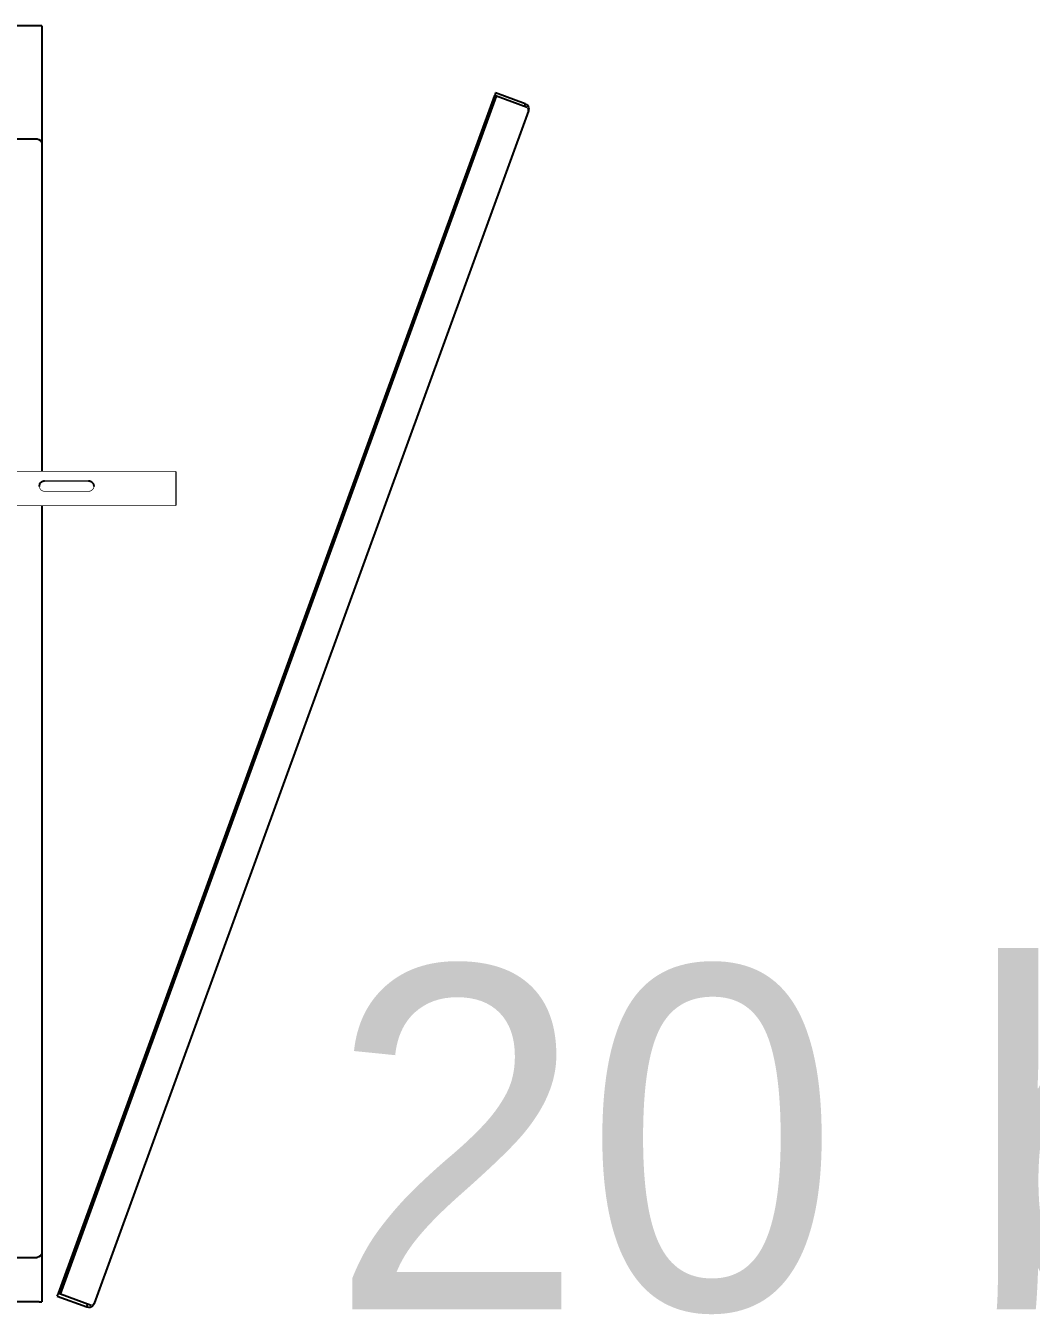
# Model space of a CAD drawing. Header units: millimetres. Extents: x -187347 to 135007, y -6415 to 292048.
# Drawn here: x -61967 to -61235, y 34171 to 35110 of the extents above; entities that cross this region are included whole.
import ezdxf

# ---------------------------------------------------------------- set-up
doc = ezdxf.new("R2010")
doc.units = ezdxf.units.MM
doc.header["$LTSCALE"] = 100
doc.layers.add('Layout Cabinplant', color=30, linetype='Continuous')
doc.layers.add('TEXT', color=3, linetype='Continuous')
doc.styles.add('025_100', font='', dxfattribs={"height": 250})
doc.styles.get('025_100').set_extended_font_data('Univers 45 Light')

# ---------------------------------------------------------------- blocks, each defined once
blk = doc.blocks.new('CP_Whole bird batching')
at = {"layer": 'Layout Cabinplant', "linetype": 'Continuous'}
for p, q in [((-50819.34, -7610.76), (-50819.34, -7564.76)), ((-50786.84, -7566.26), (-50786.84, -7609.26)), ((-49971.84, -7566.26), (-49971.84, -7609.26)), ((-49889.34, -7610.76), (-49889.34, -7564.76)), ((-50819.34, -7610.76), (-50819.34, -7612.76)), ((-50783.34, -7612.76), (-50819.34, -7612.76)), ((-50786.58, -7610.6), (-50786.84, -7609.26)), ((-50785.82, -7611.73), (-50786.58, -7610.6)), ((-50784.68, -7612.49), (-50785.82, -7611.73)), ((-50783.34, -7612.76), (-50784.68, -7612.49)), ((-50239.02, -7612.76), (-50783.34, -7612.76)), ((-50239.02, -7612.76), (-50783.34, -7612.76)), ((-49975.34, -7612.76), (-50214.02, -7612.76)), ((-49975.34, -7612.76), (-50214.02, -7612.76)), ((-49974.01, -7612.49), (-49975.34, -7612.76)), ((-49889.34, -7612.76), (-49975.34, -7612.76)), ((-49972.87, -7611.73), (-49974.01, -7612.49)), ((-49972.11, -7610.6), (-49972.87, -7611.73)), ((-49971.84, -7609.26), (-49972.11, -7610.6)), ((-49889.34, -7612.76), (-49889.34, -7610.76)), ((-50815.04, -7623.96), (-50822.91, -7645.57)), ((-50815.04, -7623.96), (-50813.25, -7624.88)), ((-50821.86, -7648.52), (-50813.73, -7626.21)), ((-50813.73, -7626.21), (-50813.25, -7624.88)), ((-50813.73, -7626.21), (-49940.76, -7943.95)), ((-50813.25, -7624.88), (-49940.28, -7942.62)), ((-49940.28, -7942.62), (-50813.25, -7624.88)), ((-50822.91, -7645.57), (-50823.15, -7646.72)), ((-50823.15, -7646.72), (-50823.04, -7647.89)), ((-50823.04, -7647.89), (-50822.38, -7649.31)), ((-50822.91, -7645.57), (-50821.06, -7646.32)), ((-50822.38, -7649.31), (-50821.26, -7650.27)), ((-50821.26, -7650.27), (-50821.83, -7649.36)), ((-50821.26, -7650.27), (-50820.52, -7650.7)), ((-50820.52, -7650.7), (-50821.26, -7650.27)), ((-49951.3, -7967.07), (-50820.52, -7650.7)), ((-49946.18, -7964.68), (-49938.31, -7943.06)), ((-49940.76, -7943.95), (-49940.28, -7942.62)), ((-49938.31, -7943.06), (-49940.28, -7942.62)), ((-49948.88, -7966.26), (-49940.76, -7943.95)), ((-49950.46, -7967.22), (-49951.3, -7967.07)), ((-49951.3, -7967.07), (-49950.46, -7967.22)), ((-49950.46, -7967.22), (-49949.45, -7966.9)), ((-49949.76, -7967.38), (-49950.46, -7967.22)), ((-49948.97, -7967.26), (-49949.76, -7967.38)), ((-49948.22, -7967), (-49948.97, -7967.26)), ((-49947.53, -7966.59), (-49948.22, -7967)), ((-49946.18, -7964.68), (-49948.06, -7963.99)), ((-49946.68, -7965.75), (-49947.53, -7966.59)), ((-49946.18, -7964.68), (-49946.68, -7965.75))]:
    blk.add_line(p, q, dxfattribs=at)
at = {"layer": 'Layout Cabinplant', "linetype": 'Continuous', "const_width": 0.5}
for points in [[(-50239.02, -7557.49), (-50239.02, -7710.26)], [(-50214.02, -7561.95), (-50214.02, -7710.26)], [(-50228.64, -7614.76), (-50228.47, -7613.62)], [(-50228.64, -7646.76), (-50228.64, -7614.76)], [(-50228.47, -7613.62), (-50228.32, -7613.23)], [(-50228.32, -7613.23), (-50227.96, -7612.57)], [(-50227.96, -7612.57), (-50227.44, -7611.95)], [(-50227.44, -7611.95), (-50226.82, -7611.44)], [(-50226.82, -7611.44), (-50226.11, -7611.06)], [(-50226.11, -7611.06), (-50225.75, -7610.93)], [(-50225.75, -7610.93), (-50224.58, -7610.76)], [(-50224.58, -7610.76), (-50223.46, -7610.93)], [(-50223.46, -7610.93), (-50223.09, -7611.06)], [(-50223.09, -7611.06), (-50222.44, -7611.42)], [(-50222.44, -7611.42), (-50221.85, -7611.92)], [(-50221.85, -7611.92), (-50221.38, -7612.53)], [(-50221.38, -7612.53), (-50221.02, -7613.23)], [(-50221.24, -7646.76), (-50221.24, -7614.76)], [(-50221.02, -7613.23), (-50220.9, -7613.59)], [(-50220.9, -7613.59), (-50220.74, -7614.76)], [(-50220.74, -7614.76), (-50220.74, -7646.76)], [(-50228.46, -7647.93), (-50228.64, -7646.76)], [(-50228.32, -7648.29), (-50228.46, -7647.93)], [(-50227.93, -7648.99), (-50228.32, -7648.29)], [(-50227.41, -7649.6), (-50227.93, -7648.99)], [(-50226.78, -7650.1), (-50227.41, -7649.6)], [(-50226.1, -7650.46), (-50226.78, -7650.1)], [(-50225.72, -7650.59), (-50226.1, -7650.46)], [(-50224.58, -7650.76), (-50225.72, -7650.59)], [(-50223.09, -7650.46), (-50224.58, -7650.76)], [(-50222.41, -7650.08), (-50223.09, -7650.46)], [(-50221.83, -7649.57), (-50222.41, -7650.08)], [(-50221.35, -7648.95), (-50221.83, -7649.57)], [(-50221.02, -7648.28), (-50221.35, -7648.95)], [(-50220.89, -7647.9), (-50221.02, -7648.28)], [(-50220.74, -7646.76), (-50220.89, -7647.9)], [(-50239.02, -7710.26), (-50238.42, -7710.76)], [(-50224.58, -7710.26), (-50239.02, -7710.26)], [(-50224.66, -7710.76), (-50238.42, -7710.76)], [(-50214.62, -7710.76), (-50224.66, -7710.76)], [(-50214.02, -7710.26), (-50224.58, -7710.26)], [(-50214.02, -7710.26), (-50214.62, -7710.76)]]:
    blk.add_lwpolyline(points, dxfattribs=at)
at = {"layer": 'Layout Cabinplant', "linetype": 'Continuous'}
for points in [[(-50221.24, -7614.76), (-50221.32, -7613.98), (-50221.54, -7613.23), (-50221.71, -7612.88), (-50221.89, -7612.53), (-50222.05, -7612.19), (-50222.24, -7611.86), (-50222.57, -7611.5), (-50222.97, -7611.22), (-50223.38, -7611.03), (-50223.81, -7610.89), (-50224.5, -7610.81), (-50225.19, -7610.76)], [(-50225.19, -7650.76), (-50224.41, -7650.7), (-50223.63, -7650.56), (-50223.27, -7650.4), (-50222.95, -7650.17), (-50222.66, -7649.89), (-50222.4, -7649.59), (-50222.15, -7649.29), (-50221.91, -7648.98), (-50221.71, -7648.65), (-50221.54, -7648.29), (-50221.32, -7647.54), (-50221.24, -7646.76)]]:
    blk.add_spline(points, degree=3, dxfattribs=at)

msp = doc.modelspace()

# ---------------------------------------------------------------- block references
at = {"layer": 'Layout Cabinplant', "rotation": 90}
msp.add_blockref('CP_Whole bird batching', (-69568.46, 84998.95, 0), dxfattribs=at)

# ---------------------------------------------------------------- texts
at = {"layer": 'TEXT', "color": 3, "linetype": 'Continuous', "insert": (-61746.53, 34424.2, -3.45), "char_height": 250, "attachment_point": 1, "style": '025_100'}
msp.add_mtext_dynamic_manual_height_columns('20 batch/min', width=3576.4897, gutter_width=1250, heights=[0], dxfattribs=at)

doc.saveas('drawing.dxf')
